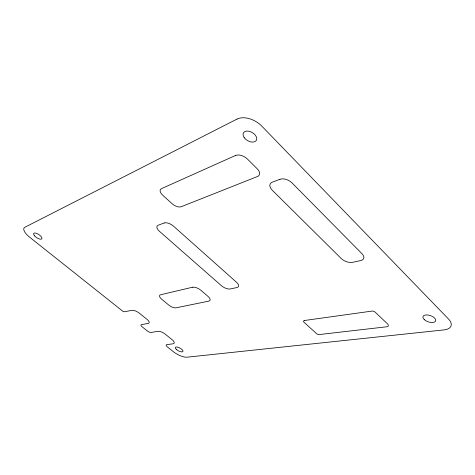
<?xml version="1.0" encoding="UTF-8"?>
<svg xmlns="http://www.w3.org/2000/svg" width="475" height="475" viewBox="0 0 475 475"><rect width="100%" height="100%" fill="white"/><g stroke="black" fill="none" stroke-linecap="round" stroke-linejoin="round"><path stroke-width="0.71" d="M237.019 119.077L24.825 227.293A12.225 4.685 33.7 0 0 29.492 237.078L122.764 311.208A2.987 1.11 30.1 0 0 124.26 311.784L131.955 310.359A5.997 2.25 29.7 0 1 139.407 313.227L147.03 319.36A5.961 2.227 29.4 0 1 148.212 323.41L141.455 324.651A3.206 1.176 29.3 0 0 142.12 326.8L147.244 330.879A3.188 1.164 29.1 0 0 151.204 332.429L158.05 331.307A5.617 2.072 28.7 0 1 165.122 334.062L172.039 339.625A6.424 2.357 28.5 0 1 173.06 343.787L166.802 344.63A3.616 1.306 28.4 0 0 167.408 346.94L173.565 351.85A10.777 3.895 28.1 0 0 187.055 357.188L444 329.911A16.857 8.277 18.3 0 0 448.519 319.034L261.891 126.213A18.852 11.905 30.5 0 0 237.019 119.077M304.522 320.494L303.697 320.88A3.592 1.633 24 0 0 303.62 321.902L316.831 333.883A3.58 1.597 23.6 0 0 318.82 334.608L386.697 326.782A4.483 2.138 20.7 0 0 387.505 323.855L374.769 311.82A4.026 1.959 21.1 0 0 372.483 311.024L304.522 320.494M235.547 155.462L161.72 188.533A7.41 3.818 31.9 0 0 163.109 195.558L171.665 203.312A7.273 3.735 31.3 0 0 181.551 206.595L257.011 176.688A8.396 4.976 28.9 0 0 256.797 168.37L247.439 159.06A9.114 5.433 29.8 0 0 235.547 155.462M164.16 222.983L158.122 225.263A7.351 3.509 30.9 0 0 159.446 231.319L221.469 285.73A6.917 3.165 27.5 0 0 230.417 288.948L236.96 287.523A7.077 3.272 27.3 0 0 236.568 282.304L173.541 226.183A7.434 3.592 30.8 0 0 164.16 222.983M279.983 179.265L272.258 182.18A9.007 5.302 27 0 0 272.252 190.22L341.24 258.537A8.615 4.661 22.2 0 0 352.67 262.319L360.828 260.543A8.734 4.768 21.8 0 0 362.075 253.81L292.107 182.988A9.12 5.439 26.6 0 0 279.983 179.265M192.47 287.233L160.615 294.767A6.24 2.553 29.2 0 0 161.72 299.238L168.488 304.849A5.819 2.363 28.9 0 0 176.267 307.776L208.715 301.15A6.519 2.82 28.1 0 0 208.103 296.471L200.961 290.326A6.638 2.886 28.4 0 0 192.47 287.233M176.486 349.547A4.328 1.573 28.1 0 0 182.905 351.5A4.328 1.573 28.1 0 0 177.935 347.237A4.328 1.573 28.1 0 0 176.486 349.547M244.287 137.762A7.481 4.691 30.3 0 0 256.156 140.653A7.481 4.691 30.3 0 0 249.268 131.296A7.481 4.691 30.3 0 0 244.287 137.762M424.401 319.717A6.709 3.301 18.5 0 0 435.385 321.367A6.709 3.301 18.5 0 0 428.165 315.044A6.709 3.301 18.5 0 0 424.401 319.717M34.627 235.897A4.893 1.882 33.6 0 0 41.758 238.919A4.893 1.882 33.6 0 0 36.913 233.51A4.893 1.882 33.6 0 0 34.627 235.897"/></g></svg>
